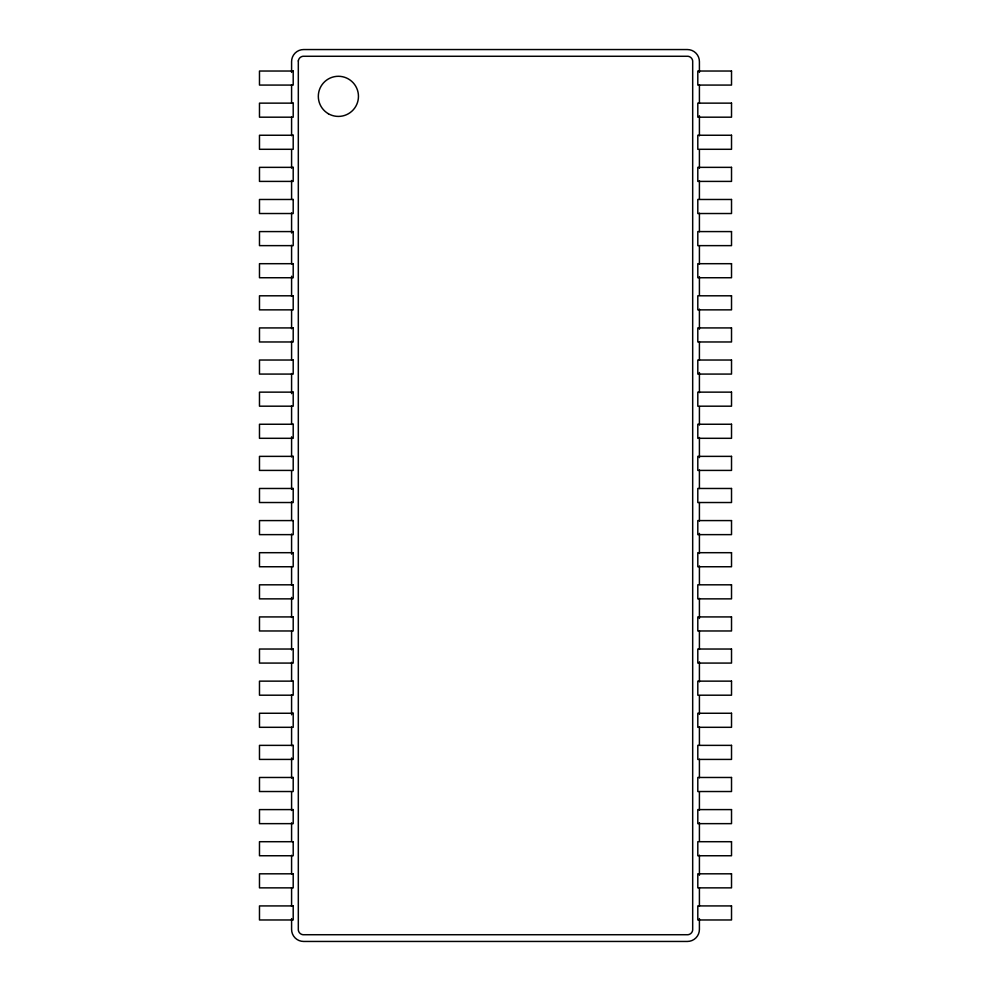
<?xml version="1.0" encoding="UTF-8"?>
<svg xmlns="http://www.w3.org/2000/svg" width="991" height="991" viewBox="0 0 991 991"><rect width="100%" height="100%" fill="white"/><g stroke="black" fill="none" stroke-linecap="round" stroke-linejoin="round"><path stroke-width="1.49" d="M699.411 72.417L699.411 61.591A12.041 12.041 0 0 0 687.37 49.55L303.63 49.55A12.041 12.041 0 0 0 291.589 61.591L291.589 72.405M699.411 84.792L699.411 103.361M699.411 115.736L699.411 135.841M699.411 149.765L699.411 168.334M699.411 180.709L699.411 199.265M699.411 213.189L699.411 231.758M699.411 245.669L699.411 264.238M699.411 276.613L699.411 295.169M699.411 309.093L699.411 329.21M699.411 341.585L699.411 360.142M699.411 372.517L699.411 392.634M699.411 406.558L699.411 425.114M699.411 437.489L699.411 457.607M699.411 469.982L699.411 488.538M699.411 502.462L699.411 521.018M699.411 533.393L699.411 553.511M699.411 565.886L699.411 584.442M699.411 598.366L699.411 618.483M699.411 630.858L699.411 649.415M699.411 661.79L699.411 681.907M699.411 695.831L699.411 714.387M699.411 726.762L699.411 745.331M699.411 759.242L699.411 777.811M699.411 791.735L699.411 810.291M699.411 822.666L699.411 841.235M699.411 855.159L699.411 875.264M699.411 887.639L699.411 906.208M699.411 918.583L699.411 929.409A12.041 12.041 0 0 1 687.37 941.45L303.63 941.45A12.041 12.041 0 0 1 291.589 929.409L291.589 918.595M291.589 84.755L291.589 103.287M291.589 117.186L291.589 135.717M291.589 149.604L291.589 168.136M291.589 180.486L291.589 199.018M291.589 212.916L291.589 232.996M291.589 245.347L291.589 263.879M291.589 276.229L291.589 296.309M291.589 310.195L291.589 328.727M291.589 341.09L291.589 359.609M291.589 373.508L291.589 393.588M291.589 405.938L291.589 424.47M291.589 436.82L291.589 456.901M291.589 470.799L291.589 489.319M291.589 501.681L291.589 520.201M291.589 534.099L291.589 554.18M291.589 566.53L291.589 585.062M291.589 597.412L291.589 617.492M291.589 631.391L291.589 649.91M291.589 662.273L291.589 680.805M291.589 694.691L291.589 714.771M291.589 727.121L291.589 745.653M291.589 758.004L291.589 778.084M291.589 791.982L291.589 810.514M291.589 822.864L291.589 841.396M291.589 855.283L291.589 873.814M291.589 887.713L291.589 906.245M298.316 60.897L298.316 930.103A5.364 5.364 0 0 0 302.936 934.724L688.064 934.724A5.364 5.364 0 0 0 692.684 930.103L692.684 60.897A5.364 5.364 0 0 0 688.064 56.276L302.936 56.276A5.364 5.364 0 0 0 298.316 60.897M293.2 71.03L259.481 71.03L259.481 85.077L293.2 85.077L293.2 71.03M731.519 71.03L697.8 71.03L697.8 85.077L731.519 85.077L731.519 71.03M293.2 103.138L259.481 103.138L259.481 117.186L293.2 117.186L293.2 103.138M731.519 103.138L697.8 103.138L697.8 117.186L731.519 117.186L731.519 103.138M293.2 135.247L259.481 135.247L259.481 149.294L293.2 149.294L293.2 135.247M731.519 135.247L697.8 135.247L697.8 149.294L731.519 149.294L731.519 135.247M293.2 167.355L259.481 167.355L259.481 181.403L293.2 181.403L293.2 167.355M731.519 167.355L697.8 167.355L697.8 181.403L731.519 181.403L731.519 167.355M293.2 199.476L259.481 199.476L259.481 213.523L293.2 213.523L293.2 199.476M731.519 199.476L697.8 199.476L697.8 213.523L731.519 213.523L731.519 199.476M293.2 231.584L259.481 231.584L259.481 245.632L293.2 245.632L293.2 231.584M731.519 231.584L697.8 231.584L697.8 245.632L731.519 245.632L731.519 231.584M293.2 263.693L259.481 263.693L259.481 277.74L293.2 277.74L293.2 263.693M731.519 263.693L697.8 263.693L697.8 277.74L731.519 277.74L731.519 263.693M293.2 295.801L259.481 295.801L259.481 309.861L293.2 309.861L293.2 295.801M731.519 295.801L697.8 295.801L697.8 309.861L731.519 309.861L731.519 295.801M293.2 327.922L259.481 327.922L259.481 341.969L293.2 341.969L293.2 327.922M731.519 327.922L697.8 327.922L697.8 341.969L731.519 341.969L731.519 327.922M293.2 360.03L259.481 360.03L259.481 374.078L293.2 374.078L293.2 360.03M731.519 360.03L697.8 360.03L697.8 374.078L731.519 374.078L731.519 360.03M293.2 392.139L259.481 392.139L259.481 406.186L293.2 406.186L293.2 392.139M731.519 392.139L697.8 392.139L697.8 406.186L731.519 406.186L731.519 392.139M293.2 424.247L259.481 424.247L259.481 438.307L293.2 438.307L293.2 424.247M731.519 424.247L697.8 424.247L697.8 438.307L731.519 438.307L731.519 424.247M293.2 456.368L259.481 456.368L259.481 470.415L293.2 470.415L293.2 456.368M731.519 456.368L697.8 456.368L697.8 470.415L731.519 470.415L731.519 456.368M293.2 488.476L259.481 488.476L259.481 502.524L293.2 502.524L293.2 488.476M731.519 488.476L697.8 488.476L697.8 502.524L731.519 502.524L731.519 488.476M293.2 520.585L259.481 520.585L259.481 534.632L293.2 534.632L293.2 520.585M731.519 520.585L697.8 520.585L697.8 534.632L731.519 534.632L731.519 520.585M293.2 552.693L259.481 552.693L259.481 566.753L293.2 566.753L293.2 552.693M731.519 552.693L697.8 552.693L697.8 566.753L731.519 566.753L731.519 552.693M293.2 584.814L259.481 584.814L259.481 598.861L293.2 598.861L293.2 584.814M731.519 584.814L697.8 584.814L697.8 598.861L731.519 598.861L731.519 584.814M293.2 616.922L259.481 616.922L259.481 630.97L293.2 630.97L293.2 616.922M731.519 616.922L697.8 616.922L697.8 630.97L731.519 630.97L731.519 616.922M293.2 649.031L259.481 649.031L259.481 663.078L293.2 663.078L293.2 649.031M731.519 649.031L697.8 649.031L697.8 663.078L731.519 663.078L731.519 649.031M293.2 681.139L259.481 681.139L259.481 695.199L293.2 695.199L293.2 681.139M731.519 681.139L697.8 681.139L697.8 695.199L731.519 695.199L731.519 681.139M293.2 713.26L259.481 713.26L259.481 727.307L293.2 727.307L293.2 713.26M731.519 713.26L697.8 713.26L697.8 727.307L731.519 727.307L731.519 713.26M293.2 745.368L259.481 745.368L259.481 759.416L293.2 759.416L293.2 745.368M731.519 745.368L697.8 745.368L697.8 759.416L731.519 759.416L731.519 745.368M293.2 777.477L259.481 777.477L259.481 791.524L293.2 791.524L293.2 777.477M731.519 777.477L697.8 777.477L697.8 791.524L731.519 791.524L731.519 777.477M293.2 809.597L259.481 809.597L259.481 823.645L293.2 823.645L293.2 809.597M731.519 809.597L697.8 809.597L697.8 823.645L731.519 823.645L731.519 809.597M293.2 841.706L259.481 841.706L259.481 855.753L293.2 855.753L293.2 841.706M731.519 841.706L697.8 841.706L697.8 855.753L731.519 855.753L731.519 841.706M293.2 873.814L259.481 873.814L259.481 887.862L293.2 887.862L293.2 873.814M731.519 873.814L697.8 873.814L697.8 887.862L731.519 887.862L731.519 873.814M293.2 905.923L259.481 905.923L259.481 919.97L293.2 919.97L293.2 905.923M731.519 905.923L697.8 905.923L697.8 919.97L731.519 919.97L731.519 905.923M328.355 113.73A20.068 20.068 0 0 0 358.457 96.35A20.068 20.068 0 0 0 328.355 78.97A20.068 20.068 0 0 0 328.355 113.73"/></g></svg>
